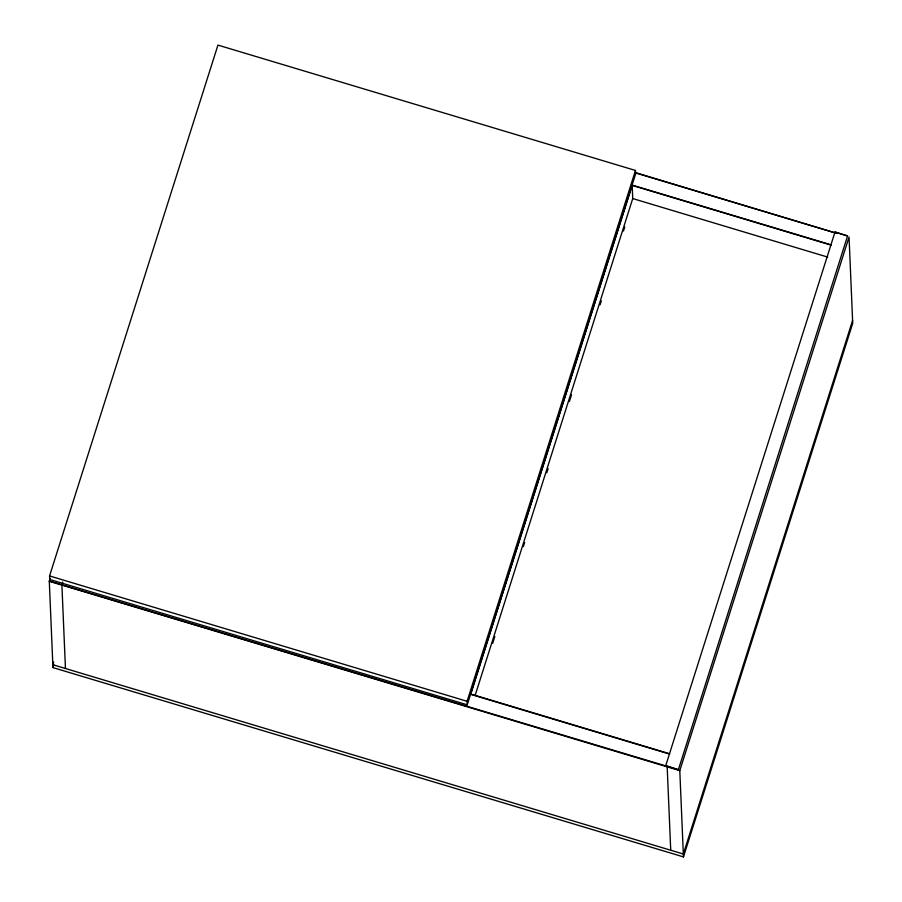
<?xml version="1.0" encoding="UTF-8"?>
<svg xmlns="http://www.w3.org/2000/svg" width="902" height="902" viewBox="0 0 902 902"><rect width="100%" height="100%" fill="white"/><g stroke="black" fill="none" stroke-linecap="round" stroke-linejoin="round"><path stroke-width="1.35" d="M49.554 575.938L217.946 45.1L635.482 170.455L635.628 173.985L467.236 704.823L49.711 579.467L49.554 575.938L467.089 701.294L467.236 704.823M50.129 578.317L49.294 581.316L679.792 770.612L683.457 856.9L52.959 667.604L49.283 581.001L678.372 769.71L847.621 235.817L835.004 232.028L665.744 765.606L678.372 769.71M62.745 582.106L61.888 584.778L65.451 668.495M53.692 662.034L52.835 664.718L683.333 854.014L852.593 320.435M52.959 667.604L53.816 664.921M467.089 701.294L635.482 170.455M632.178 185.417L470.72 694.044M475.128 695.431L632.742 198.564L827.72 257.104M492.706 643.261L494.837 636.541M523.385 546.567L524.66 542.542M546.815 472.716L548.089 468.679M569.387 401.537L571.518 394.828M600.056 304.853L601.341 300.828M623.485 230.991L624.77 226.966M679.792 770.612L849.053 237.046L852.717 323.322L683.457 856.9M846.369 235.76L835.004 232.028M635.572 172.632L836.447 233.257L635.583 172.947M631.659 184.944L831.17 244.848M631.671 185.26L831.193 245.164M470.213 693.886L669.724 753.79M470.224 694.213L668.393 753.711M667.164 766.508L670.727 850.225M632.167 185.09L632.742 198.778"/></g></svg>
